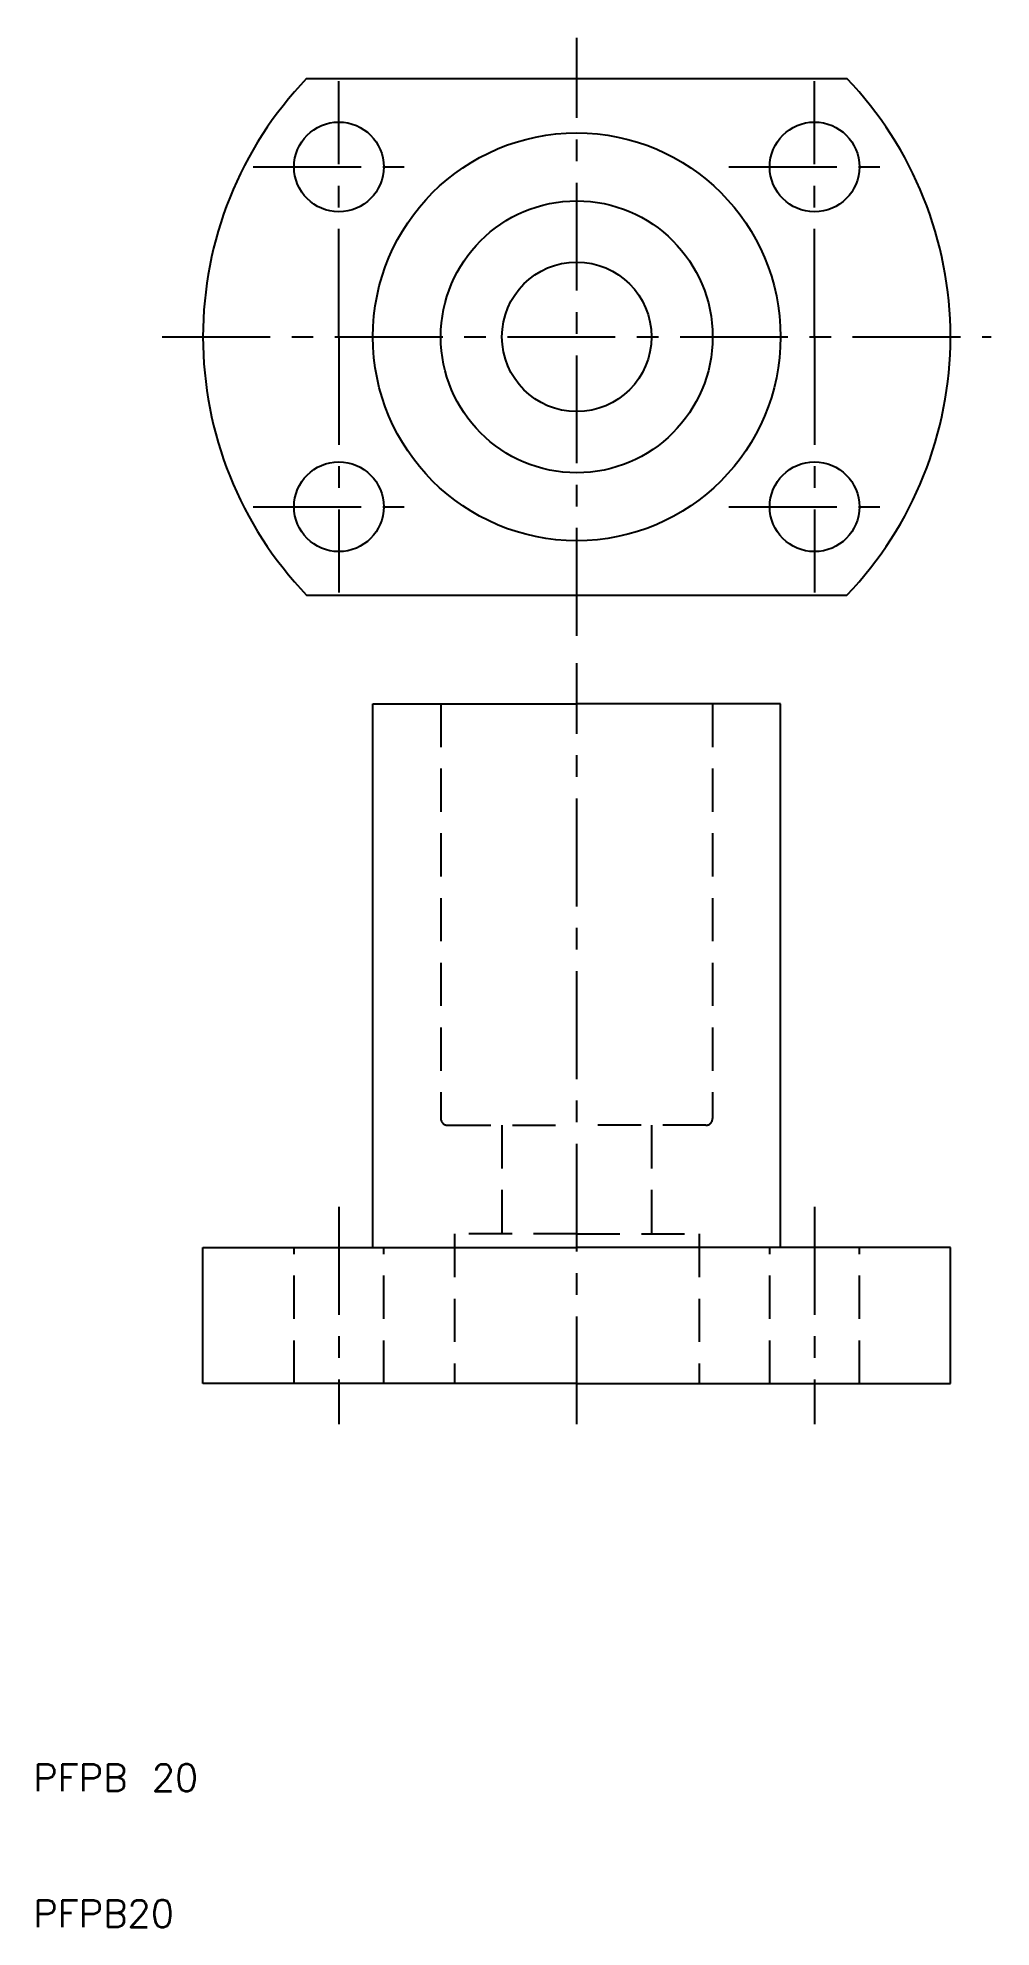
# Model space of a CAD drawing. Extents: x 10 to 80, y 10 to 149.
import ezdxf

# ---------------------------------------------------------------- set-up
doc = ezdxf.new("R2010")
doc.units = 0
doc.header["$LTSCALE"] = 0.25
doc.linetypes.add('CENTER', pattern=[50.8, 31.75, -6.35, 6.35, -6.35])
doc.linetypes.add('DASHED', pattern=[19.05, 12.7, -6.35])
doc.layers.get('0').update_dxf_attribs({"linetype": 'CONTINUOUS'})
doc.layers.add('CENTER', color=1, linetype='CENTER')
doc.styles.get("Standard").update_dxf_attribs({"font": 'txt.shx', "bigfont": 'extfont.shx'})

msp = doc.modelspace()

# ---------------------------------------------------------------- linework, layer by layer
for p, q in [((30.12, 146), (69.88, 146)), ((30.12, 108), (69.88, 108)), ((35, 100), (50, 100)), ((35, 60), (35, 100)), ((65, 100), (50, 100)), ((65, 60), (65, 100)), ((22.5, 50), (22.5, 60)), ((22.5, 60), (35, 60)), ((35, 60), (50, 60)), ((65, 60), (50, 60)), ((77.5, 60), (65, 60)), ((77.5, 50), (77.5, 60)), ((50, 50), (22.5, 50)), ((50, 50), (77.5, 50))]:
    msp.add_line(p, q)
at = {"color": 3, "linetype": 'DASHED'}
for p, q in [((40, 100), (40, 69.5)), ((60, 100), (60, 69.5)), ((40.5, 69), (50, 69)), ((44.5, 69), (44.5, 61)), ((59.5, 69), (50, 69)), ((55.5, 69), (55.5, 61)), ((29.2, 50), (29.2, 60)), ((35.8, 50), (35.8, 60)), ((41, 61), (41, 50)), ((50, 61), (41, 61)), ((50, 61), (59, 61)), ((59, 61), (59, 50)), ((64.2, 50), (64.2, 60)), ((70.8, 50), (70.8, 60))]:
    msp.add_line(p, q, dxfattribs=at)
for centre, radius in [((32.5, 139.5), 3.3), ((50, 127), 15), ((67.5, 139.5), 3.3), ((50, 127), 10), ((50, 127), 5.5), ((32.5, 114.5), 3.3), ((67.5, 114.5), 3.3)]:
    msp.add_circle(centre, radius)
for start, end in [(136.2979, 180), (0, 43.7021), (180, 223.7021), (316.2979, 0)]:
    msp.add_arc((50, 127), 27.5, start, end)
for centre, start, end in [((40.5, 69.5), 180, 270), ((59.5, 69.5), 270, 0)]:
    msp.add_arc(centre, 0.5, start, end, dxfattribs=at)
at = {"layer": 'CENTER', "color": 1, "linetype": 'CENTER'}
for p, q in [((50, 105), (50, 149)), ((32.5, 127), (32.5, 145.8)), ((67.5, 127), (67.5, 145.8)), ((26.2, 139.5), (38.8, 139.5)), ((61.2, 139.5), (73.8, 139.5)), ((19.5, 127), (80.5, 127)), ((32.5, 127), (32.5, 108.2)), ((67.5, 127), (67.5, 108.2)), ((26.2, 114.5), (38.8, 114.5)), ((61.2, 114.5), (73.8, 114.5)), ((50, 47), (50, 103)), ((32.5, 63), (32.5, 47)), ((67.5, 63), (67.5, 47))]:
    msp.add_line(p, q, dxfattribs=at)

# ---------------------------------------------------------------- texts
for s, p in [('PFPB 20', (10, 20)), ('PFPB20', (10, 10))]:
    msp.add_text(s, height=2).set_placement(p)

doc.saveas('drawing.dxf')
